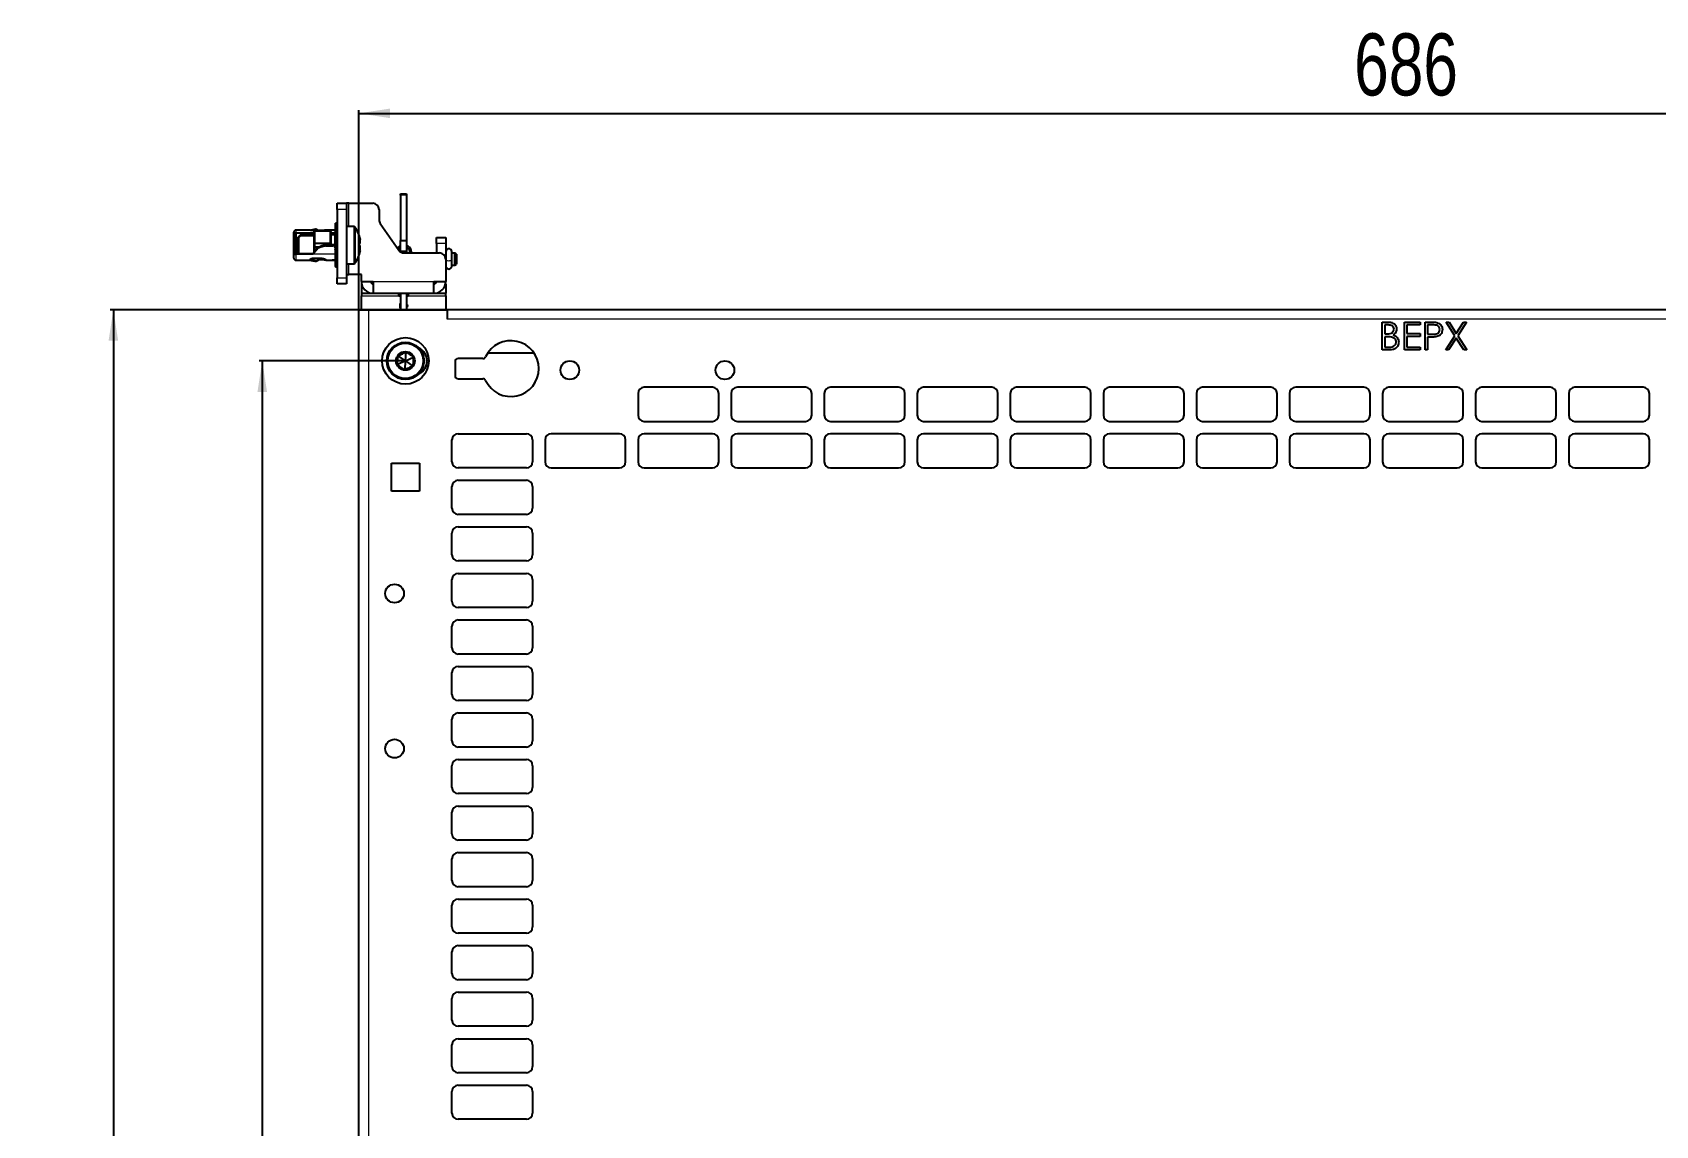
# Model space of a CAD drawing. Header units: millimetres. Extents: x -824 to 1032, y 378 to 1984.
# Drawn here: x -824 to -301, y 1561 to 1913 of the extents above; entities that cross this region are included whole.
import ezdxf

# ---------------------------------------------------------------- set-up
doc = ezdxf.new("R2010")
doc.units = ezdxf.units.MM
doc.layers.add('FORMAT', color=7, linetype='Continuous')
doc.styles.add('SLDTEXTSTYLE0', font='TXT', dxfattribs={"width": 0.75})
doc.dimstyles.new('SLDDIMSTYLE0', dxfattribs={"dimtxt": 20, "dimasz": 10, "dimexe": 0, "dimexo": 0.0625, "dimgap": 5, "dimtad": 2, "dimdec": 1, "dimrnd": 1e-09, "dimzin": 12, "dimdsep": 46, "dimtxsty": 'SLDTEXTSTYLE0', "dimsah": 1, "dimcen": 0.09, "dimadec": 0, "dimazin": 3, "dimtfac": 1, "dimtofl": 0, "dimtmove": 0, "dimatfit": 3, "dimfxl": 0, "dimfrac": 2, "dimtolj": 1, "dimtzin": 12, "dimarcsym": 0})

# ---------------------------------------------------------------- blocks, each defined once
blk = doc.blocks.new('_D')
at = {"layer": 'FORMAT'}
for p, q in [((-690.54, 1824.1), (-799.18, 1824.1)), ((-798.18, 1824.1), (-798.18, 541.08)), ((-690.54, 541.08), (-799.18, 541.08))]:
    blk.add_line(p, q, dxfattribs=at)
for points in [[(-798.18, 1824.1), (-799.72, 1814.1), (-796.64, 1814.1)], [(-798.18, 541.08), (-796.64, 551.08), (-799.72, 551.08)]]:
    blk.add_solid(points, dxfattribs=at)
at = {"layer": 'FORMAT', "insert": (-823.96, 1153.03), "char_height": 20, "attachment_point": 1, "rotation": 90, "style": 'SLDTEXTSTYLE0'}
blk.add_mtext('1283', dxfattribs=at)
blk = doc.blocks.new('_D_1')
at = {"layer": 'FORMAT'}
for p, q in [((-719.03, 1824.1), (-719.03, 1888.39)), ((-719.03, 1887.39), (-33.03, 1887.39)), ((-33.03, 1824.1), (-33.03, 1888.39))]:
    blk.add_line(p, q, dxfattribs=at)
for points in [[(-719.03, 1887.39), (-709.03, 1885.85), (-709.03, 1888.92)], [(-33.03, 1887.39), (-43.03, 1888.92), (-43.03, 1885.85)]]:
    blk.add_solid(points, dxfattribs=at)
at = {"layer": 'FORMAT', "insert": (-398.2, 1913.17), "char_height": 20, "attachment_point": 1, "style": 'SLDTEXTSTYLE0'}
blk.add_mtext('686', dxfattribs=at)
blk = doc.blocks.new('_D_5')
at = {"layer": 'FORMAT'}
for p, q in [((-704.04, 1807.59), (-751.18, 1807.59)), ((-750.18, 1807.59), (-750.18, 557.59)), ((-704.04, 557.59), (-751.18, 557.59))]:
    blk.add_line(p, q, dxfattribs=at)
for points in [[(-750.18, 1807.59), (-751.72, 1797.59), (-748.64, 1797.59)], [(-750.18, 557.59), (-748.64, 567.59), (-751.72, 567.59)]]:
    blk.add_solid(points, dxfattribs=at)
at = {"layer": 'FORMAT', "insert": (-775.96, 1153.03), "char_height": 20, "attachment_point": 1, "rotation": 90, "style": 'SLDTEXTSTYLE0'}
blk.add_mtext('1250', dxfattribs=at)

msp = doc.modelspace()

# ---------------------------------------------------------------- linework, layer by layer
at = {"color": 7, "linetype": 'Continuous', "lineweight": 25}
for p, q in [((-726.03, 1858.39), (-723.03, 1858.39)), ((-726.03, 1856.39), (-726.03, 1858.39)), ((-723.03, 1858.39), (-723.03, 1856.39)), ((-722.23, 1858.39), (-723.03, 1858.39)), ((-722.23, 1858.39), (-714.53, 1858.39)), ((-705.63, 1861.39), (-703.63, 1861.39)), ((-705.63, 1861.02), (-705.63, 1861.39)), ((-705.63, 1861.02), (-705.63, 1846.39)), ((-703.63, 1861.39), (-703.63, 1861.02)), ((-703.63, 1861.02), (-703.63, 1846.39)), ((-726.03, 1856.39), (-726.03, 1834.39)), ((-723.03, 1856.39), (-723.03, 1834.39)), ((-712.53, 1856.39), (-712.53, 1853.02)), ((-740.03, 1848.19), (-740.03, 1849.04)), ((-740.03, 1848.19), (-739.53, 1848.19)), ((-740.03, 1846.76), (-740.03, 1848.19)), ((-739.53, 1848.19), (-739.53, 1846.76)), ((-734.63, 1849.74), (-739.33, 1849.74)), ((-737.33, 1848.74), (-739.33, 1848.74)), ((-739.33, 1847.52), (-739.33, 1847.32)), ((-738.83, 1847.14), (-739.33, 1847.14)), ((-739.33, 1847.14), (-739.33, 1846.91)), ((-738.83, 1846.91), (-738.83, 1847.14)), ((-738.53, 1847.27), (-738.53, 1842.25)), ((-733.43, 1847.89), (-737.85, 1847.89)), ((-737.33, 1848.35), (-737.33, 1848.74)), ((-733.43, 1848.74), (-737.33, 1848.74)), ((-737.33, 1848.35), (-733.43, 1848.35)), ((-734.63, 1849.74), (-734.63, 1849.73)), ((-734.63, 1849.71), (-734.63, 1849.73)), ((-730.83, 1849.62), (-734.13, 1849.62)), ((-733.43, 1849.2), (-733.31, 1849.44)), ((-733.43, 1845.6), (-733.43, 1849.2)), ((-733.31, 1849.44), (-733.31, 1845.47)), ((-728.23, 1849.44), (-733.31, 1849.44)), ((-732.11, 1849.67), (-732.03, 1849.62)), ((-727.01, 1849.74), (-729.66, 1849.74)), ((-728.23, 1845.47), (-728.23, 1849.44)), ((-728.23, 1849.44), (-728.03, 1849.3)), ((-728.03, 1849.3), (-728.03, 1845.55)), ((-726.73, 1848.74), (-728.03, 1848.74)), ((-728.03, 1848.35), (-726.73, 1848.35)), ((-726.98, 1849.74), (-726.73, 1849.74)), ((-726.83, 1848.35), (-726.83, 1844.68)), ((-726.53, 1847.89), (-726.83, 1847.89)), ((-726.53, 1842.19), (-726.53, 1851.99)), ((-726.03, 1851.99), (-726.53, 1851.99)), ((-720.7, 1850.89), (-723.03, 1850.89)), ((-712.17, 1851.87), (-706.13, 1843.24)), ((-694.03, 1847.39), (-691.03, 1847.39)), ((-694.03, 1845.39), (-694.03, 1847.39)), ((-691.03, 1847.39), (-691.03, 1845.39)), ((-739.53, 1846.76), (-740.03, 1846.76)), ((-740.03, 1846.53), (-740.03, 1846.76)), ((-739.53, 1846.53), (-740.03, 1846.53)), ((-740.03, 1842.24), (-740.03, 1846.53)), ((-739.53, 1842.24), (-740.03, 1842.24)), ((-740.03, 1840.74), (-740.03, 1842.24)), ((-739.53, 1846.76), (-739.53, 1846.53)), ((-739.53, 1846.53), (-739.53, 1842.24)), ((-739.33, 1846.91), (-738.83, 1846.91)), ((-739.33, 1846.73), (-739.33, 1846.31)), ((-739.03, 1846.31), (-739.33, 1846.31)), ((-739.33, 1846.31), (-739.33, 1846.16)), ((-739.33, 1846.16), (-739.03, 1846.16)), ((-739.33, 1843.61), (-739.03, 1843.61)), ((-739.33, 1842.86), (-739.03, 1842.86)), ((-739.33, 1842.25), (-739.33, 1842.86)), ((-739.33, 1842.25), (-733.73, 1842.25)), ((-733.73, 1841.95), (-739.33, 1841.95)), ((-739.03, 1842.39), (-739.03, 1846.91)), ((-739.03, 1842.39), (-738.89, 1842.25)), ((-733.73, 1842.25), (-732.58, 1843.84)), ((-732.58, 1843.54), (-733.73, 1841.95)), ((-733.73, 1842.25), (-733.73, 1841.95)), ((-733.43, 1845.6), (-733.31, 1845.47)), ((-733.43, 1844.41), (-733.43, 1845.6)), ((-733.43, 1844.41), (-733.31, 1844.27)), ((-733.43, 1842.66), (-733.43, 1844.41)), ((-728.23, 1845.47), (-733.31, 1845.47)), ((-733.31, 1845.47), (-733.31, 1844.27)), ((-732.08, 1844.27), (-733.31, 1844.27)), ((-733.31, 1844.27), (-733.31, 1842.82)), ((-729.83, 1844.93), (-730.67, 1844.82)), ((-728.23, 1844.94), (-729.63, 1844.94)), ((-729.63, 1844.73), (-727.48, 1844.73)), ((-728.23, 1845.47), (-728.03, 1845.55)), ((-728.23, 1844.94), (-728.23, 1845.47)), ((-728.03, 1845.02), (-728.23, 1844.94)), ((-728.03, 1845.55), (-728.03, 1845.02)), ((-727.48, 1845.04), (-728.03, 1845.04)), ((-726.53, 1844.73), (-726.83, 1844.69)), ((-726.73, 1844.44), (-726.73, 1844.14)), ((-726.73, 1844.14), (-726.73, 1841.95)), ((-726.53, 1842.19), (-726.03, 1842.19)), ((-726.53, 1841.83), (-726.53, 1840.58)), ((-726.04, 1841.89), (-726.03, 1841.89)), ((-705.63, 1846.39), (-703.63, 1846.39)), ((-705.63, 1842.89), (-705.63, 1846.39)), ((-703.63, 1842.89), (-705.63, 1842.89)), ((-705.63, 1842.89), (-705.63, 1842.74)), ((-704.49, 1842.39), (-693.03, 1842.39)), ((-703.63, 1846.39), (-703.63, 1842.89)), ((-703.63, 1842.89), (-703.63, 1842.39)), ((-702.71, 1842.86), (-702.7, 1842.39)), ((-702.71, 1842.86), (-702.7, 1842.86)), ((-702.1, 1842.39), (-702.11, 1842.87)), ((-694.03, 1845.39), (-694.03, 1842.39)), ((-691.03, 1845.39), (-691.03, 1840.39)), ((-690.99, 1842.29), (-691.03, 1842.29)), ((-690.99, 1842.8), (-690.99, 1840.06)), ((-689.09, 1840.06), (-689.09, 1842.8)), ((-688.08, 1842.29), (-689.09, 1842.29)), ((-687.58, 1842), (-688.08, 1842.29)), ((-688.08, 1838.49), (-688.08, 1842.29)), ((-687.58, 1842), (-687.58, 1838.77)), ((-739.33, 1840.04), (-734.63, 1840.04)), ((-734.63, 1840.25), (-734.63, 1840.38)), ((-734.63, 1840.25), (-734.63, 1840.04)), ((-734.63, 1840.05), (-733.54, 1839.86)), ((-730.83, 1840.59), (-734.13, 1840.59)), ((-730.83, 1840.15), (-732.03, 1840.15)), ((-731.7, 1840.4), (-731.81, 1840.59)), ((-731.7, 1840.39), (-731.7, 1840.39)), ((-729.66, 1840.04), (-727.01, 1840.04)), ((-729.63, 1840.04), (-729.66, 1840.04)), ((-729.63, 1840.04), (-729.63, 1840.17)), ((-727.53, 1840.07), (-727.53, 1840.09)), ((-726.98, 1840.21), (-726.73, 1840.21)), ((-726.98, 1840.04), (-726.73, 1840.04)), ((-726.53, 1840.58), (-726.03, 1840.58)), ((-726.53, 1838.03), (-726.53, 1840.58)), ((-726.03, 1838.03), (-726.53, 1838.03)), ((-726.53, 1838.03), (-726.53, 1837.79)), ((-726.03, 1837.79), (-726.53, 1837.79)), ((-723.03, 1838.89), (-720.7, 1838.89)), ((-691.03, 1840.39), (-691.03, 1833.19)), ((-691.03, 1838.49), (-690.99, 1838.49)), ((-690.99, 1840.06), (-690.99, 1838.1)), ((-689.09, 1838.1), (-689.09, 1840.06)), ((-689.09, 1838.49), (-688.08, 1838.49)), ((-688.08, 1838.49), (-687.58, 1838.77)), ((-726.03, 1832.39), (-726.03, 1834.39)), ((-723.03, 1832.39), (-726.03, 1832.39)), ((-723.03, 1835.39), (-722.23, 1835.39)), ((-723.03, 1834.39), (-723.03, 1832.39)), ((-718.23, 1835.39), (-722.23, 1835.39)), ((-718.23, 1833.19), (-718.23, 1835.39)), ((-718.23, 1833.19), (-714.43, 1833.19)), ((-718.23, 1832.39), (-718.23, 1829.39)), ((-718.14, 1832.39), (-718.23, 1832.39)), ((-714.43, 1833.19), (-714.43, 1829.39)), ((-694.83, 1833.19), (-691.03, 1833.19)), ((-694.83, 1829.39), (-694.83, 1833.19)), ((-691.03, 1832.39), (-691.12, 1832.39)), ((-691.03, 1832.39), (-691.03, 1829.39)), ((-718.23, 1829.39), (-714.43, 1829.39)), ((-718.23, 1829.39), (-718.23, 1828.59)), ((-718.23, 1824.09), (-718.23, 1828.59)), ((-714.43, 1829.39), (-706.13, 1829.39)), ((-706.13, 1829.39), (-703.13, 1829.39)), ((-706.13, 1828.59), (-706.13, 1829.39)), ((-706.13, 1828.59), (-705.63, 1828.59)), ((-705.63, 1829.39), (-705.63, 1824.09)), ((-703.63, 1829.39), (-703.63, 1824.09)), ((-703.63, 1828.59), (-703.13, 1828.59)), ((-703.13, 1829.39), (-694.83, 1829.39)), ((-703.13, 1829.39), (-703.13, 1828.59)), ((-694.83, 1829.39), (-691.03, 1829.39)), ((-691.03, 1828.59), (-691.03, 1829.39)), ((-691.03, 1828.59), (-691.03, 1824.09)), ((-719.03, 541.09), (-719.03, 1824.09)), ((-719.03, 1824.09), (-715.93, 1824.09)), ((-715.93, 1824.09), (-690.53, 1824.09)), ((-690.53, 1824.09), (-690.53, 1824.1)), ((-61.53, 1824.1), (-690.53, 1824.1)), ((-690.53, 1824.09), (-690.53, 1821)), ((-389.14, 1820.1), (-387.39, 1820.1)), ((-389.14, 1811.1), (-389.14, 1820.1)), ((-388.33, 1819.17), (-388.33, 1816.29)), ((-387.24, 1819.17), (-388.33, 1819.17)), ((-388.33, 1816.29), (-387.79, 1816.29)), ((-381.99, 1820.1), (-376.91, 1820.1)), ((-381.99, 1811.1), (-381.99, 1820.1)), ((-381.18, 1819.17), (-381.18, 1816.4)), ((-376.91, 1819.17), (-381.18, 1819.17)), ((-381.18, 1816.4), (-376.91, 1816.4)), ((-376.91, 1820.1), (-376.91, 1819.17)), ((-376.91, 1816.4), (-376.91, 1815.48)), ((-375.3, 1820.1), (-373.53, 1820.1)), ((-375.3, 1811.1), (-375.3, 1820.1)), ((-374.49, 1819.17), (-374.49, 1816.17)), ((-372.84, 1819.17), (-374.49, 1819.17)), ((-374.49, 1816.17), (-372.91, 1816.15)), ((-368.66, 1811.1), (-365.72, 1815.69)), ((-368.55, 1820.1), (-367.61, 1820.1)), ((-365.72, 1815.69), (-368.55, 1820.1)), ((-367.61, 1820.1), (-365.26, 1816.41)), ((-365.26, 1816.41), (-362.9, 1820.1)), ((-361.97, 1820.1), (-364.79, 1815.69)), ((-364.79, 1815.69), (-361.85, 1811.1)), ((-362.9, 1820.1), (-361.97, 1820.1)), ((-704.03, 1807.59), (-703.78, 1810.46)), ((-386.71, 1811.1), (-389.14, 1811.1)), ((-388.33, 1815.37), (-388.33, 1812.02)), ((-387.8, 1815.37), (-388.33, 1815.37)), ((-388.33, 1812.02), (-387.18, 1812.02)), ((-376.91, 1811.1), (-381.99, 1811.1)), ((-381.18, 1815.48), (-381.18, 1812.02)), ((-376.91, 1815.48), (-381.18, 1815.48)), ((-381.18, 1812.02), (-376.91, 1812.02)), ((-376.91, 1812.02), (-376.91, 1811.1)), ((-374.49, 1811.1), (-375.3, 1811.1)), ((-374.49, 1815.25), (-374.49, 1811.1)), ((-373.84, 1815.25), (-374.49, 1815.25)), ((-367.73, 1811.1), (-368.66, 1811.1)), ((-365.26, 1814.96), (-367.73, 1811.1)), ((-362.79, 1811.1), (-365.26, 1814.96)), ((-361.85, 1811.1), (-362.79, 1811.1)), ((-704.03, 1807.59), (-706.65, 1806.37)), ((-704.03, 1807.59), (-706.39, 1809.24)), ((-704.03, 1807.59), (-704.28, 1804.71)), ((-704.03, 1807.59), (-701.41, 1808.81)), ((-704.03, 1807.59), (-701.66, 1805.93)), ((-688.03, 1807.35), (-688.03, 1802.85)), ((-679.08, 1808.35), (-687.03, 1808.35)), ((-662.55, 1810.1), (-677.51, 1810.1)), ((-687.03, 1801.85), (-679.08, 1801.85)), ((-629.03, 1797.09), (-629.03, 1790.09)), ((-605.03, 1799.09), (-627.03, 1799.09)), ((-603.03, 1790.09), (-603.03, 1797.09)), ((-599.03, 1797.09), (-599.03, 1790.09)), ((-575.03, 1799.09), (-597.03, 1799.09)), ((-573.03, 1790.09), (-573.03, 1797.09)), ((-569.03, 1797.09), (-569.03, 1790.09)), ((-545.03, 1799.09), (-567.03, 1799.09)), ((-543.03, 1790.09), (-543.03, 1797.09)), ((-539.03, 1797.09), (-539.03, 1790.09)), ((-515.03, 1799.09), (-537.03, 1799.09)), ((-513.03, 1790.09), (-513.03, 1797.09)), ((-509.03, 1797.09), (-509.03, 1790.09)), ((-485.03, 1799.09), (-507.03, 1799.09)), ((-483.03, 1790.09), (-483.03, 1797.09)), ((-479.03, 1797.09), (-479.03, 1790.09)), ((-455.03, 1799.09), (-477.03, 1799.09)), ((-453.03, 1790.09), (-453.03, 1797.09)), ((-449.03, 1797.09), (-449.03, 1790.09)), ((-425.03, 1799.09), (-447.03, 1799.09)), ((-423.03, 1790.09), (-423.03, 1797.09)), ((-419.03, 1797.09), (-419.03, 1790.09)), ((-395.03, 1799.09), (-417.03, 1799.09)), ((-393.03, 1790.09), (-393.03, 1797.09)), ((-389.03, 1797.09), (-389.03, 1790.09)), ((-365.03, 1799.09), (-387.03, 1799.09)), ((-363.03, 1790.09), (-363.03, 1797.09)), ((-359.03, 1797.09), (-359.03, 1790.09)), ((-335.03, 1799.09), (-357.03, 1799.09)), ((-333.03, 1790.09), (-333.03, 1797.09)), ((-329.03, 1797.09), (-329.03, 1790.09)), ((-305.03, 1799.09), (-327.03, 1799.09)), ((-303.03, 1790.09), (-303.03, 1797.09)), ((-627.03, 1788.09), (-605.03, 1788.09)), ((-597.03, 1788.09), (-575.03, 1788.09)), ((-567.03, 1788.09), (-545.03, 1788.09)), ((-537.03, 1788.09), (-515.03, 1788.09)), ((-507.03, 1788.09), (-485.03, 1788.09)), ((-477.03, 1788.09), (-455.03, 1788.09)), ((-447.03, 1788.09), (-425.03, 1788.09)), ((-417.03, 1788.09), (-395.03, 1788.09)), ((-387.03, 1788.09), (-365.03, 1788.09)), ((-357.03, 1788.09), (-335.03, 1788.09)), ((-327.03, 1788.09), (-305.03, 1788.09)), ((-689.03, 1775.09), (-689.03, 1782.09)), ((-687.03, 1784.09), (-665.03, 1784.09)), ((-663.03, 1782.09), (-663.03, 1775.09)), ((-659.03, 1782.09), (-659.03, 1775.09)), ((-635.03, 1784.09), (-657.03, 1784.09)), ((-633.03, 1775.09), (-633.03, 1782.09)), ((-629.03, 1782.09), (-629.03, 1775.09)), ((-605.03, 1784.09), (-627.03, 1784.09)), ((-603.03, 1775.09), (-603.03, 1782.09)), ((-599.03, 1782.09), (-599.03, 1775.09)), ((-575.03, 1784.09), (-597.03, 1784.09)), ((-573.03, 1775.09), (-573.03, 1782.09)), ((-569.03, 1782.09), (-569.03, 1775.09)), ((-545.03, 1784.09), (-567.03, 1784.09)), ((-543.03, 1775.09), (-543.03, 1782.09)), ((-539.03, 1782.09), (-539.03, 1775.09)), ((-515.03, 1784.09), (-537.03, 1784.09)), ((-513.03, 1775.09), (-513.03, 1782.09)), ((-509.03, 1782.09), (-509.03, 1775.09)), ((-485.03, 1784.09), (-507.03, 1784.09)), ((-483.03, 1775.09), (-483.03, 1782.09)), ((-479.03, 1782.09), (-479.03, 1775.09)), ((-455.03, 1784.09), (-477.03, 1784.09)), ((-453.03, 1775.09), (-453.03, 1782.09)), ((-449.03, 1782.09), (-449.03, 1775.09)), ((-425.03, 1784.09), (-447.03, 1784.09)), ((-423.03, 1775.09), (-423.03, 1782.09)), ((-419.03, 1782.09), (-419.03, 1775.09)), ((-395.03, 1784.09), (-417.03, 1784.09)), ((-393.03, 1775.09), (-393.03, 1782.09)), ((-389.03, 1782.09), (-389.03, 1775.09)), ((-365.03, 1784.09), (-387.03, 1784.09)), ((-363.03, 1775.09), (-363.03, 1782.09)), ((-359.03, 1782.09), (-359.03, 1775.09)), ((-335.03, 1784.09), (-357.03, 1784.09)), ((-333.03, 1775.09), (-333.03, 1782.09)), ((-329.03, 1782.09), (-329.03, 1775.09)), ((-305.03, 1784.09), (-327.03, 1784.09)), ((-303.03, 1775.09), (-303.03, 1782.09)), ((-708.53, 1774.59), (-699.53, 1774.59)), ((-708.53, 1765.59), (-708.53, 1774.59)), ((-699.53, 1774.59), (-699.53, 1765.59)), ((-665.03, 1773.09), (-687.03, 1773.09)), ((-687.03, 1769.09), (-665.03, 1769.09)), ((-657.03, 1773.09), (-635.03, 1773.09)), ((-627.03, 1773.09), (-605.03, 1773.09)), ((-597.03, 1773.09), (-575.03, 1773.09)), ((-567.03, 1773.09), (-545.03, 1773.09)), ((-537.03, 1773.09), (-515.03, 1773.09)), ((-507.03, 1773.09), (-485.03, 1773.09)), ((-477.03, 1773.09), (-455.03, 1773.09)), ((-447.03, 1773.09), (-425.03, 1773.09)), ((-417.03, 1773.09), (-395.03, 1773.09)), ((-387.03, 1773.09), (-365.03, 1773.09)), ((-357.03, 1773.09), (-335.03, 1773.09)), ((-327.03, 1773.09), (-305.03, 1773.09)), ((-699.53, 1765.59), (-708.53, 1765.59)), ((-689.03, 1760.09), (-689.03, 1767.09)), ((-663.03, 1767.09), (-663.03, 1760.09)), ((-665.03, 1758.09), (-687.03, 1758.09)), ((-687.03, 1754.09), (-665.03, 1754.09)), ((-689.03, 1745.09), (-689.03, 1752.09)), ((-663.03, 1752.09), (-663.03, 1745.09)), ((-665.03, 1743.09), (-687.03, 1743.09)), ((-687.03, 1739.09), (-665.03, 1739.09)), ((-689.03, 1730.09), (-689.03, 1737.09)), ((-663.03, 1737.09), (-663.03, 1730.09)), ((-665.03, 1728.09), (-687.03, 1728.09)), ((-689.03, 1715.09), (-689.03, 1722.09)), ((-687.03, 1724.09), (-665.03, 1724.09)), ((-663.03, 1722.09), (-663.03, 1715.09)), ((-665.03, 1713.09), (-687.03, 1713.09)), ((-689.03, 1700.09), (-689.03, 1707.09)), ((-687.03, 1709.09), (-665.03, 1709.09)), ((-663.03, 1707.09), (-663.03, 1700.09)), ((-665.03, 1698.09), (-687.03, 1698.09)), ((-689.03, 1685.09), (-689.03, 1692.09)), ((-687.03, 1694.09), (-665.03, 1694.09)), ((-663.03, 1692.09), (-663.03, 1685.09)), ((-665.03, 1683.09), (-687.03, 1683.09)), ((-689.03, 1670.09), (-689.03, 1677.09)), ((-687.03, 1679.09), (-665.03, 1679.09)), ((-663.03, 1677.09), (-663.03, 1670.09)), ((-665.03, 1668.09), (-687.03, 1668.09)), ((-687.03, 1664.09), (-665.03, 1664.09)), ((-689.03, 1655.09), (-689.03, 1662.09)), ((-663.03, 1662.09), (-663.03, 1655.09)), ((-665.03, 1653.09), (-687.03, 1653.09)), ((-687.03, 1649.09), (-665.03, 1649.09)), ((-689.03, 1640.09), (-689.03, 1647.09)), ((-663.03, 1647.09), (-663.03, 1640.09)), ((-665.03, 1638.09), (-687.03, 1638.09)), ((-687.03, 1634.09), (-665.03, 1634.09)), ((-689.03, 1625.09), (-689.03, 1632.09)), ((-663.03, 1632.09), (-663.03, 1625.09)), ((-665.03, 1623.09), (-687.03, 1623.09)), ((-689.03, 1610.09), (-689.03, 1617.09)), ((-687.03, 1619.09), (-665.03, 1619.09)), ((-663.03, 1617.09), (-663.03, 1610.09)), ((-665.03, 1608.09), (-687.03, 1608.09)), ((-689.03, 1595.09), (-689.03, 1602.09)), ((-687.03, 1604.09), (-665.03, 1604.09)), ((-663.03, 1602.09), (-663.03, 1595.09)), ((-665.03, 1593.09), (-687.03, 1593.09)), ((-689.03, 1580.09), (-689.03, 1587.09)), ((-687.03, 1589.09), (-665.03, 1589.09)), ((-663.03, 1587.09), (-663.03, 1580.09)), ((-665.03, 1578.09), (-687.03, 1578.09)), ((-689.03, 1565.09), (-689.03, 1572.09)), ((-687.03, 1574.09), (-665.03, 1574.09)), ((-663.03, 1572.09), (-663.03, 1565.09)), ((-665.03, 1563.09), (-687.03, 1563.09))]:
    msp.add_line(p, q, dxfattribs=at)
at = {"color": 8, "linetype": 'Continuous', "lineweight": 18}
for p, q in [((-722.23, 1850.89), (-722.23, 1858.39)), ((-703.63, 1861.02), (-705.63, 1861.02)), ((-723.03, 1856.39), (-726.03, 1856.39)), ((-739.33, 1849.74), (-739.33, 1848.74)), ((-732.13, 1849.62), (-732.11, 1849.67)), ((-726.73, 1848.74), (-726.73, 1849.74)), ((-726.73, 1847.89), (-726.73, 1848.35)), ((-720.7, 1850.89), (-720.7, 1838.89)), ((-720.26, 1850.66), (-720.26, 1839.11)), ((-739.33, 1841.95), (-739.33, 1840.04)), ((-726.73, 1841.95), (-733.73, 1841.95)), ((-732.58, 1843.84), (-732.58, 1843.54)), ((-729.83, 1844.71), (-729.83, 1844.93)), ((-729.63, 1844.94), (-729.63, 1844.73)), ((-727.48, 1844.73), (-727.48, 1845.04)), ((-726.73, 1840.21), (-726.73, 1841.95)), ((-691.03, 1845.39), (-694.03, 1845.39)), ((-730.83, 1840.15), (-730.83, 1840.59)), ((-726.98, 1840.21), (-726.98, 1840.04)), ((-722.23, 1835.39), (-722.23, 1838.89)), ((-726.03, 1834.39), (-723.03, 1834.39)), ((-714.43, 1833.19), (-694.83, 1833.19)), ((-718.23, 1828.59), (-706.13, 1828.59)), ((-703.13, 1828.59), (-691.03, 1828.59)), ((-715.93, 1824.09), (-715.93, 541.09)), ((-61.53, 1821), (-690.53, 1821))]:
    msp.add_line(p, q, dxfattribs=at)
at = {"color": 7, "linetype": 'Continuous', "lineweight": 25, "flags": 128}
for points in [[(-739.53, 1847.4), (-739.53, 1847.42), (-739.51, 1847.45), (-739.5, 1847.47), (-739.47, 1847.49), (-739.44, 1847.5), (-739.41, 1847.51), (-739.37, 1847.52), (-739.33, 1847.52)], [(-726.53, 1848.37), (-726.59, 1848.36), (-726.73, 1848.35)], [(-739.53, 1842.37), (-739.53, 1842.35), (-739.51, 1842.33), (-739.5, 1842.3), (-739.47, 1842.29), (-739.44, 1842.27), (-739.41, 1842.26), (-739.37, 1842.25), (-739.33, 1842.25)], [(-726.53, 1842.23), (-726.59, 1842.24), (-726.73, 1842.25)], [(-726.53, 1841.83), (-726.53, 1841.85), (-726.55, 1841.87), (-726.56, 1841.89), (-726.59, 1841.91), (-726.62, 1841.93), (-726.65, 1841.94), (-726.69, 1841.95), (-726.73, 1841.95)], [(-703.63, 1826.09), (-703.48, 1825.81), (-703.38, 1825.34)], [(-703.38, 1825.34), (-703.48, 1824.86), (-703.63, 1824.59)]]:
    msp.add_lwpolyline(points, dxfattribs=at)
at = {"color": 8, "linetype": 'Continuous', "lineweight": 18, "flags": 128}
msp.add_lwpolyline([(-702.7, 1842.86), (-702.7, 1842.86), (-702.68, 1842.79), (-702.61, 1842.73), (-702.51, 1842.69), (-702.39, 1842.68), (-702.28, 1842.7), (-702.18, 1842.74), (-702.12, 1842.8), (-702.11, 1842.87)], dxfattribs=at)
at = {"color": 7, "linetype": 'Continuous', "lineweight": 25}
for centre, radius in [((-704.03, 1807.59), 7.5), ((-704.03, 1807.59), 6), ((-704.03, 1807.59), 5.7), ((-704.03, 1807.59), 3), ((-651.03, 1804.6), 3), ((-601.03, 1804.6), 3), ((-707.53, 1732.59), 3), ((-707.53, 1682.59), 3)]:
    msp.add_circle(centre, radius, dxfattribs=at)
for centre, radius, start, end in [((-714.53, 1856.39), 2, 0, 90), ((-710.53, 1853.02), 2, 180, 214.992), ((-739.33, 1849.04), 0.7, 90, 180), ((-739.39, 1848.11), 0.641, 84.2482, 172.7634), ((-739.35, 1848.16), 0.183, 84.2482, 172.7634), ((-726.73, 1849.94), 0.2, 269.9998, 359.9998), ((-726.71, 1848.93), 0.183, 264.2482, 352.7634), ((-720.7, 1850.35), 0.54, 35.2515, 90), ((-728.43, 1844.89), 10, 10.8849, 35.2515), ((-739.42, 1842.65), 0.71, 215.1313, 277.0089), ((-729.63, 1843.8), 0.932, 89.97, 102.0278), ((-727.41, 1844.35), 0.687, 7.2366, 95.7518), ((-727.41, 1844.05), 0.687, 7.2366, 95.7518), ((-726.48, 1841.75), 0.46, 10.179, 76.8719), ((-728.43, 1844.89), 10, 324.7485, 349.0216), ((-704.49, 1844.39), 2, 214.992, 270), ((-693.03, 1840.39), 2, 0, 90), ((-690.04, 1842.8), 0.95, 0, 180), ((-739.33, 1840.74), 0.7, 180, 270), ((-726.73, 1840.01), 0.197, 1.0398, 91.0034), ((-726.73, 1839.84), 0.2, 0.0002, 90.0002), ((-720.7, 1839.43), 0.54, 270, 324.7485), ((-690.04, 1838.1), 0.95, 180, 0), ((-714.43, 1833.19), 3.8, 180, 270), ((-714.43, 1833.19), 0.8, 180, 270), ((-694.83, 1833.19), 3.8, 270, 0), ((-694.83, 1833.19), 0.8, 270, 0), ((-704.63, 1825.34), 1.25, 143.1301, 216.8699), ((-701.53, 1807.59), 4.5, 294.975, 65.025), ((-670.03, 1805.1), 9, 205.1507, 154.8493), ((-687.03, 1807.35), 1, 90, 180), ((-679.08, 1809.35), 1, 270, 334.8493), ((-687.03, 1802.85), 1, 180, 270), ((-679.08, 1800.85), 1, 25.1507, 90), ((-627.03, 1797.09), 2, 90, 180), ((-605.03, 1797.09), 2, 0, 90), ((-597.03, 1797.09), 2, 90, 180), ((-575.03, 1797.09), 2, 0, 90), ((-567.03, 1797.09), 2, 90, 180), ((-545.03, 1797.09), 2, 0, 90), ((-537.03, 1797.09), 2, 90, 180), ((-515.03, 1797.09), 2, 0, 90), ((-507.03, 1797.09), 2, 90, 180), ((-485.03, 1797.09), 2, 0, 90), ((-477.03, 1797.09), 2, 90, 180), ((-455.03, 1797.09), 2, 0, 90), ((-447.03, 1797.09), 2, 90, 180), ((-425.03, 1797.09), 2, 0, 90), ((-417.03, 1797.09), 2, 90, 180), ((-395.03, 1797.09), 2, 0, 90), ((-387.03, 1797.09), 2, 90, 180), ((-365.03, 1797.09), 2, 0, 90), ((-357.03, 1797.09), 2, 90, 180), ((-335.03, 1797.09), 2, 0, 90), ((-327.03, 1797.09), 2, 90, 180), ((-305.03, 1797.09), 2, 0, 90), ((-627.03, 1790.09), 2, 180, 270), ((-605.03, 1790.09), 2, 270, 0), ((-597.03, 1790.09), 2, 180, 270), ((-575.03, 1790.09), 2, 270, 0), ((-567.03, 1790.09), 2, 180, 270), ((-545.03, 1790.09), 2, 270, 0), ((-537.03, 1790.09), 2, 180, 270), ((-515.03, 1790.09), 2, 270, 0), ((-507.03, 1790.09), 2, 180, 270), ((-485.03, 1790.09), 2, 270, 0), ((-477.03, 1790.09), 2, 180, 270), ((-455.03, 1790.09), 2, 270, 0), ((-447.03, 1790.09), 2, 180, 270), ((-425.03, 1790.09), 2, 270, 0), ((-417.03, 1790.09), 2, 180, 270), ((-395.03, 1790.09), 2, 270, 0), ((-387.03, 1790.09), 2, 180, 270), ((-365.03, 1790.09), 2, 270, 0), ((-357.03, 1790.09), 2, 180, 270), ((-335.03, 1790.09), 2, 270, 0), ((-327.03, 1790.09), 2, 180, 270), ((-305.03, 1790.09), 2, 270, 0), ((-687.03, 1782.09), 2, 90, 180), ((-665.03, 1782.09), 2, 0, 90), ((-657.03, 1782.09), 2, 90, 180), ((-635.03, 1782.09), 2, 0, 90), ((-627.03, 1782.09), 2, 90, 180), ((-605.03, 1782.09), 2, 0, 90), ((-597.03, 1782.09), 2, 90, 180), ((-575.03, 1782.09), 2, 0, 90), ((-567.03, 1782.09), 2, 90, 180), ((-545.03, 1782.09), 2, 0, 90), ((-537.03, 1782.09), 2, 90, 180), ((-515.03, 1782.09), 2, 0, 90), ((-507.03, 1782.09), 2, 90, 180), ((-485.03, 1782.09), 2, 0, 90), ((-477.03, 1782.09), 2, 90, 180), ((-455.03, 1782.09), 2, 0, 90), ((-447.03, 1782.09), 2, 90, 180), ((-425.03, 1782.09), 2, 0, 90), ((-417.03, 1782.09), 2, 90, 180), ((-395.03, 1782.09), 2, 0, 90), ((-387.03, 1782.09), 2, 90, 180), ((-365.03, 1782.09), 2, 0, 90), ((-357.03, 1782.09), 2, 90, 180), ((-335.03, 1782.09), 2, 0, 90), ((-327.03, 1782.09), 2, 90, 180), ((-305.03, 1782.09), 2, 0, 90), ((-687.03, 1775.09), 2, 180, 270), ((-665.03, 1775.09), 2, 270, 360), ((-657.03, 1775.09), 2, 180, 270), ((-635.03, 1775.09), 2, 270, 0), ((-627.03, 1775.09), 2, 180, 270), ((-605.03, 1775.09), 2, 270, 0), ((-597.03, 1775.09), 2, 180, 270), ((-575.03, 1775.09), 2, 270, 0), ((-567.03, 1775.09), 2, 180, 270), ((-545.03, 1775.09), 2, 270, 0), ((-537.03, 1775.09), 2, 180, 270), ((-515.03, 1775.09), 2, 270, 0), ((-507.03, 1775.09), 2, 180, 270), ((-485.03, 1775.09), 2, 270, 0), ((-477.03, 1775.09), 2, 180, 270), ((-455.03, 1775.09), 2, 270, 0), ((-447.03, 1775.09), 2, 180, 270), ((-425.03, 1775.09), 2, 270, 0), ((-417.03, 1775.09), 2, 180, 270), ((-395.03, 1775.09), 2, 270, 0), ((-387.03, 1775.09), 2, 180, 270), ((-365.03, 1775.09), 2, 270, 0), ((-357.03, 1775.09), 2, 180, 270), ((-335.03, 1775.09), 2, 270, 0), ((-327.03, 1775.09), 2, 180, 270), ((-305.03, 1775.09), 2, 270, 0), ((-687.03, 1767.09), 2, 90, 180), ((-665.03, 1767.09), 2, 0, 90), ((-687.03, 1760.09), 2, 180, 270), ((-665.03, 1760.09), 2, 270, 360), ((-687.03, 1752.09), 2, 90, 180), ((-665.03, 1752.09), 2, 0, 90), ((-687.03, 1745.09), 2, 180, 270), ((-665.03, 1745.09), 2, 270, 0), ((-687.03, 1737.09), 2, 90, 180), ((-665.03, 1737.09), 2, 0, 90), ((-687.03, 1730.09), 2, 180, 270), ((-665.03, 1730.09), 2, 270, 0), ((-687.03, 1722.09), 2, 90, 180), ((-665.03, 1722.09), 2, 0, 90), ((-687.03, 1715.09), 2, 180, 270), ((-665.03, 1715.09), 2, 270, 360), ((-687.03, 1707.09), 2, 90, 180), ((-665.03, 1707.09), 2, 0, 90), ((-687.03, 1700.09), 2, 180, 270), ((-665.03, 1700.09), 2, 270, 360), ((-687.03, 1692.09), 2, 90, 180), ((-665.03, 1692.09), 2, 0, 90), ((-687.03, 1685.09), 2, 180, 270), ((-665.03, 1685.09), 2, 270, 0), ((-687.03, 1677.09), 2, 90, 180), ((-665.03, 1677.09), 2, 0, 90), ((-687.03, 1670.09), 2, 180, 270), ((-665.03, 1670.09), 2, 270, 0), ((-687.03, 1662.09), 2, 90, 180), ((-665.03, 1662.09), 2, 0, 90), ((-687.03, 1655.09), 2, 180, 270), ((-665.03, 1655.09), 2, 270, 0), ((-687.03, 1647.09), 2, 90, 180), ((-665.03, 1647.09), 2, 0, 90), ((-687.03, 1640.09), 2, 180, 270), ((-665.03, 1640.09), 2, 270, 0), ((-687.03, 1632.09), 2, 90, 180), ((-665.03, 1632.09), 2, 0, 90), ((-687.03, 1625.09), 2, 180, 270), ((-665.03, 1625.09), 2, 270, 0), ((-687.03, 1617.09), 2, 90, 180), ((-665.03, 1617.09), 2, 0, 90), ((-687.03, 1610.09), 2, 180, 270), ((-665.03, 1610.09), 2, 270, 0), ((-687.03, 1602.09), 2, 90, 180), ((-665.03, 1602.09), 2, 0, 90), ((-687.03, 1595.09), 2, 180, 270), ((-665.03, 1595.09), 2, 270, 0), ((-687.03, 1587.09), 2, 90, 180), ((-665.03, 1587.09), 2, 0, 90), ((-687.03, 1580.09), 2, 180, 270), ((-665.03, 1580.09), 2, 270, 0), ((-687.03, 1572.09), 2, 90, 180), ((-665.03, 1572.09), 2, 0, 90), ((-687.03, 1565.09), 2, 180, 270), ((-665.03, 1565.09), 2, 270, 0)]:
    msp.add_arc(centre, radius, start, end, dxfattribs=at)
at = {"color": 8, "linetype": 'Continuous', "lineweight": 18}
for centre, start, end in [((-690.27, 1841.48), 243.0891, 278.3694), ((-689.81, 1841.48), 261.6306, 296.9109)]:
    msp.add_arc(centre, 1.59, start, end, dxfattribs=at)
at = {"color": 7, "linetype": 'Continuous', "lineweight": 25}
msp.add_ellipse((-729.63, 1844.61), major_axis=(0.75, 0), ratio=0.445831, start_param=1.570796, end_param=1.83344, dxfattribs=at)
for points, knots in [([(-739.33, 1848.74), (-739.33, 1848.48), (-739.33, 1848), (-739.33, 1847.41), (-739.33, 1847.14)], [0, 0, 0, 0, 0.559866, 1, 1, 1, 1]), ([(-737.33, 1848.74), (-737.61, 1848.48), (-738.11, 1848), (-738.61, 1847.41), (-738.83, 1847.14)], [0, 0, 0, 0, 0.559911, 1, 1, 1, 1]), ([(-737.33, 1848.35), (-737.61, 1848.11), (-738.11, 1847.69), (-738.61, 1847.15), (-738.83, 1846.91)], [0, 0, 0, 0, 0.559868, 1, 1, 1, 1]), ([(-734.63, 1849.73), (-734.13, 1849.85), (-733.46, 1850.01), (-732.57, 1849.99), (-732.26, 1849.78), (-732.11, 1849.67)], [0, 0, 0, 0, 0.587693, 0.790818, 1, 1, 1, 1]), ([(-734.13, 1849.62), (-734.19, 1849.63), (-734.3, 1849.63), (-734.45, 1849.65), (-734.56, 1849.67), (-734.62, 1849.69), (-734.63, 1849.7), (-734.63, 1849.71)], [0, 0, 0, 0, 0.2144453, 0.4288931, 0.6432387, 0.8571881, 1, 1, 1, 1]), ([(-732.53, 1849.9), (-732.59, 1849.93), (-732.68, 1849.99), (-732.82, 1850.02), (-733.06, 1850.01), (-733.35, 1849.94), (-733.61, 1849.9), (-733.7, 1849.88)], [0, 0, 0, 0, 0.19596, 0.292391, 0.38871, 0.788731, 1, 1, 1, 1]), ([(-729.66, 1849.73), (-729.67, 1849.73), (-729.69, 1849.73), (-729.87, 1849.7), (-730.16, 1849.66), (-730.5, 1849.63), (-730.73, 1849.63), (-730.83, 1849.62)], [0, 0, 0, 0, 0.132621, 0.367345, 0.598403, 0.830955, 1, 1, 1, 1]), ([(-718.83, 1845.13), (-718.83, 1845.14), (-718.83, 1845.16), (-718.82, 1845.2), (-718.78, 1845.31), (-718.7, 1845.43), (-718.63, 1845.63), (-718.6, 1845.91), (-718.62, 1846.36), (-718.7, 1846.81), (-718.78, 1847.18), (-718.81, 1847.32), (-718.82, 1847.38), (-718.83, 1847.41), (-718.83, 1847.43), (-718.83, 1847.43), (-718.82, 1847.42), (-718.76, 1847.29), (-718.67, 1847.02), (-718.6, 1846.76), (-718.61, 1846.76), (-718.61, 1846.76)], [0, 0, 0, 0, 0.005558, 0.013374, 0.035034, 0.131849, 0.247035, 0.319984, 0.393529, 0.553866, 0.60656, 0.632964, 0.646239, 0.65197, 0.65776, 0.662732, 0.671493, 0.698625, 0.8253, 0.953094, 1, 1, 1, 1]), ([(-739.33, 1842.25), (-739.33, 1842.44), (-739.33, 1842.86), (-739.33, 1843.35), (-739.33, 1843.61)], [0, 0, 0, 0, 0.464597, 1, 1, 1, 1]), ([(-732.58, 1843.84), (-732.46, 1843.97), (-732.21, 1844.24), (-731.55, 1844.58), (-731.01, 1844.73), (-730.67, 1844.82)], [0, 0, 0, 0, 0.261809, 0.533628, 1, 1, 1, 1]), ([(-732.58, 1843.54), (-732.41, 1843.71), (-732.06, 1844.06), (-731.07, 1844.44), (-730.31, 1844.61), (-729.83, 1844.71)], [0, 0, 0, 0, 0.254027, 0.526591, 1, 1, 1, 1]), ([(-726.53, 1844.68), (-726.53, 1844.69), (-726.53, 1844.69), (-726.55, 1844.7), (-726.59, 1844.7), (-726.66, 1844.7), (-726.73, 1844.69), (-726.78, 1844.68), (-726.79, 1844.67)], [0, 0, 0, 0, 0.161749, 0.312679, 0.446325, 0.64768, 0.862835, 1, 1, 1, 1]), ([(-726.53, 1843.5), (-726.53, 1843.5), (-726.53, 1843.51), (-726.55, 1843.52), (-726.59, 1843.54), (-726.66, 1843.55), (-726.71, 1843.55), (-726.73, 1843.56)], [0, 0, 0, 0, 0.195302, 0.377541, 0.538909, 0.761383, 1, 1, 1, 1]), ([(-718.61, 1842.98), (-718.61, 1843), (-718.6, 1843.05), (-718.63, 1842.99), (-718.7, 1842.79), (-718.79, 1842.62), (-718.82, 1842.58), (-718.83, 1842.57), (-718.83, 1842.58), (-718.83, 1842.6), (-718.83, 1842.63), (-718.81, 1842.72), (-718.73, 1843.07), (-718.64, 1843.51), (-718.6, 1844.03), (-718.62, 1844.46), (-718.69, 1844.7), (-718.76, 1844.89), (-718.79, 1844.96), (-718.81, 1845.01), (-718.82, 1845.06), (-718.83, 1845.1), (-718.83, 1845.12), (-718.83, 1845.13)], [0, 0, 0, 0, 0.0298084, 0.1017221, 0.2656583, 0.3144682, 0.33896, 0.3488318, 0.3542015, 0.3596161, 0.3657288, 0.3766996, 0.4185689, 0.5838817, 0.6619849, 0.7410863, 0.8945985, 0.9324956, 0.9565931, 0.9724533, 0.9884048, 0.9947724, 1, 1, 1, 1]), ([(-705.63, 1844.61), (-705.89, 1844.5), (-706.29, 1844.32), (-706.52, 1844.01), (-706.6, 1843.91)], [0, 0, 0, 0, 0.66775, 1, 1, 1, 1]), ([(-706.25, 1843.41), (-706.23, 1843.45), (-706.14, 1843.64), (-705.9, 1843.84), (-705.66, 1843.93), (-705.63, 1843.94)], [0, 0, 0, 0, 0.17004, 0.879402, 1, 1, 1, 1]), ([(-702.11, 1842.87), (-702.12, 1843.01), (-702.15, 1843.38), (-702.45, 1843.95), (-702.98, 1844.44), (-703.44, 1844.59), (-703.63, 1844.66)], [0, 0, 0, 0, 0.173097, 0.475053, 0.778671, 1, 1, 1, 1]), ([(-703.63, 1844.03), (-703.47, 1843.95), (-703.11, 1843.78), (-702.78, 1843.35), (-702.73, 1843.03), (-702.71, 1842.86)], [0, 0, 0, 0, 0.296716, 0.64973, 1, 1, 1, 1]), ([(-734.63, 1840.38), (-734.62, 1840.4), (-734.61, 1840.45), (-734.53, 1840.51), (-734.4, 1840.56), (-734.26, 1840.59), (-734.17, 1840.59), (-734.13, 1840.59)], [0, 0, 0, 0, 0.214373, 0.428779, 0.642592, 0.856666, 1, 1, 1, 1]), ([(-734.63, 1840.25), (-734.13, 1840.13), (-733.46, 1839.96), (-732.57, 1839.94), (-732.26, 1840.14), (-732.11, 1840.24)], [0, 0, 0, 0, 0.587693, 0.790818, 1, 1, 1, 1]), ([(-734.63, 1840.04), (-734.13, 1839.92), (-733.46, 1839.77), (-732.57, 1839.78), (-732.26, 1839.99), (-732.11, 1840.1)], [0, 0, 0, 0, 0.587693, 0.790818, 1, 1, 1, 1]), ([(-733.69, 1839.89), (-733.62, 1839.87), (-733.42, 1839.84), (-733.22, 1839.81), (-733.09, 1839.79)], [0, 0, 0, 0, 0.337574, 1, 1, 1, 1]), ([(-731.7, 1840.39), (-731.71, 1840.4), (-731.72, 1840.41), (-731.79, 1840.39), (-731.9, 1840.34), (-732.02, 1840.29), (-732.09, 1840.25), (-732.11, 1840.24)], [0, 0, 0, 0, 0.2258834, 0.4517668, 0.6776501, 0.9035238, 1, 1, 1, 1]), ([(-732.11, 1840.1), (-732.06, 1840.13), (-731.96, 1840.18), (-731.84, 1840.27), (-731.75, 1840.33), (-731.71, 1840.37), (-731.7, 1840.39), (-731.7, 1840.39)], [0, 0, 0, 0, 0.225867, 0.4517344, 0.6775983, 0.9034793, 1, 1, 1, 1]), ([(-730.83, 1840.59), (-730.7, 1840.59), (-730.43, 1840.57), (-730.07, 1840.48), (-729.8, 1840.36), (-729.65, 1840.25), (-729.64, 1840.19), (-729.63, 1840.17)], [0, 0, 0, 0, 0.213238, 0.42649, 0.63916, 0.849598, 1, 1, 1, 1]), ([(-729.69, 1840.04), (-729.75, 1840.05), (-729.86, 1840.07), (-730.17, 1840.11), (-730.5, 1840.14), (-730.73, 1840.15), (-730.83, 1840.15)], [0, 0, 0, 0, 0.270612, 0.537, 0.805108, 1, 1, 1, 1]), ([(-727.53, 1840.09), (-727.52, 1840.1), (-727.51, 1840.12), (-727.42, 1840.16), (-727.28, 1840.19), (-727.12, 1840.2), (-727.02, 1840.21), (-726.98, 1840.21)], [0, 0, 0, 0, 0.214305, 0.42865, 0.642279, 0.856223, 1, 1, 1, 1]), ([(-726.98, 1840.04), (-727.04, 1840.04), (-727.17, 1840.04), (-727.33, 1840.04), (-727.45, 1840.04), (-727.52, 1840.05), (-727.53, 1840.06), (-727.53, 1840.07)], [0, 0, 0, 0, 0.214393, 0.428789, 0.643061, 0.856854, 1, 1, 1, 1]), ([(-387.79, 1816.29), (-387.52, 1816.29), (-386.97, 1816.3), (-386.29, 1816.44), (-385.82, 1816.75), (-385.55, 1817.06), (-385.37, 1817.44), (-385.35, 1817.71), (-385.33, 1817.85)], [0, 0, 0, 0, 0.250521, 0.499945, 0.625019, 0.75007, 0.875067, 1, 1, 1, 1]), ([(-387.39, 1820.1), (-387, 1820.09), (-386.23, 1820.07), (-385.22, 1819.61), (-384.63, 1818.77), (-384.56, 1818.17), (-384.53, 1817.87)], [0, 0, 0, 0, 0.281352, 0.559956, 0.779911, 1, 1, 1, 1]), ([(-385.33, 1817.85), (-385.36, 1818.07), (-385.4, 1818.4), (-385.68, 1818.75), (-386.22, 1819.13), (-386.79, 1819.15), (-387.24, 1819.17)], [0, 0, 0, 0, 0.249269, 0.374899, 0.500587, 1, 1, 1, 1]), ([(-384.53, 1817.87), (-384.58, 1817.43), (-384.68, 1816.65), (-385.3, 1816.16), (-385.57, 1815.95)], [0, 0, 0, 0, 0.559198, 1, 1, 1, 1]), ([(-385.57, 1815.95), (-385.3, 1815.84), (-384.76, 1815.62), (-384.19, 1815.02), (-383.88, 1814.33), (-383.85, 1813.88), (-383.83, 1813.65)], [0, 0, 0, 0, 0.280408, 0.559563, 0.779731, 1, 1, 1, 1]), ([(-373.53, 1820.1), (-373.15, 1820.1), (-372.46, 1820.1), (-371.78, 1820), (-371.48, 1819.96)], [0, 0, 0, 0, 0.560314, 1, 1, 1, 1]), ([(-372.91, 1816.15), (-372.65, 1816.16), (-372.12, 1816.17), (-371.46, 1816.3), (-371.01, 1816.6), (-370.67, 1817.01), (-370.61, 1817.41), (-370.57, 1817.68)], [0, 0, 0, 0, 0.251143, 0.501048, 0.626315, 0.751748, 1, 1, 1, 1]), ([(-370.57, 1817.68), (-370.61, 1817.94), (-370.67, 1818.33), (-371, 1818.73), (-371.42, 1819.04), (-372.07, 1819.16), (-372.59, 1819.17), (-372.84, 1819.17)], [0, 0, 0, 0, 0.248322, 0.37376, 0.499102, 0.748842, 1, 1, 1, 1]), ([(-369.76, 1817.68), (-369.78, 1817.39), (-369.82, 1816.79), (-370.27, 1816.07), (-370.89, 1815.6), (-371.33, 1815.47), (-371.55, 1815.4)], [0, 0, 0, 0, 0.2800989, 0.5593238, 0.7794579, 1, 1, 1, 1]), ([(-371.48, 1819.96), (-371.21, 1819.86), (-370.66, 1819.66), (-370.09, 1819.06), (-369.8, 1818.36), (-369.77, 1817.91), (-369.76, 1817.68)], [0, 0, 0, 0, 0.279718, 0.559333, 0.779493, 1, 1, 1, 1]), ([(-706.39, 1809.24), (-705.93, 1809.46), (-705.05, 1809.87), (-704.18, 1810.27), (-703.78, 1810.46)], [0, 0, 0, 0, 0.534686, 1, 1, 1, 1]), ([(-703.78, 1810.46), (-703.36, 1810.17), (-702.57, 1809.61), (-701.78, 1809.06), (-701.41, 1808.81)], [0, 0, 0, 0, 0.5346859, 1, 1, 1, 1]), ([(-386.12, 1815.26), (-386.43, 1815.3), (-386.99, 1815.37), (-387.55, 1815.37), (-387.8, 1815.37)], [0, 0, 0, 0, 0.559734, 1, 1, 1, 1]), ([(-387.18, 1812.02), (-386.9, 1812.02), (-386.34, 1812.03), (-385.49, 1812.22), (-384.94, 1812.71), (-384.68, 1813.22), (-384.65, 1813.51), (-384.64, 1813.65)], [0, 0, 0, 0, 0.251053, 0.500846, 0.749472, 0.874759, 1, 1, 1, 1]), ([(-383.83, 1813.65), (-383.89, 1813.25), (-383.99, 1812.44), (-384.8, 1811.59), (-385.76, 1811.15), (-386.39, 1811.11), (-386.71, 1811.1)], [0, 0, 0, 0, 0.27913, 0.558665, 0.779075, 1, 1, 1, 1]), ([(-384.64, 1813.65), (-384.67, 1813.87), (-384.72, 1814.31), (-385.24, 1814.96), (-385.78, 1815.14), (-386.12, 1815.26)], [0, 0, 0, 0, 0.279937, 0.560436, 1, 1, 1, 1]), ([(-371.55, 1815.4), (-371.98, 1815.34), (-372.74, 1815.25), (-373.51, 1815.25), (-373.84, 1815.25)], [0, 0, 0, 0, 0.559686, 1, 1, 1, 1]), ([(-706.65, 1806.37), (-706.62, 1806.69), (-706.55, 1807.48), (-706.46, 1808.48), (-706.41, 1809.09), (-706.39, 1809.24)], [0, 0, 0, 0, 0.3417579, 0.8404846, 1, 1, 1, 1]), ([(-704.28, 1804.71), (-704.7, 1805.01), (-705.49, 1805.56), (-706.28, 1806.11), (-706.65, 1806.37)], [0, 0, 0, 0, 0.534686, 1, 1, 1, 1]), ([(-701.66, 1805.93), (-702.13, 1805.71), (-703.01, 1805.3), (-703.88, 1804.9), (-704.28, 1804.71)], [0, 0, 0, 0, 0.534686, 1, 1, 1, 1]), ([(-701.41, 1808.81), (-701.43, 1808.66), (-701.48, 1808.04), (-701.57, 1807.05), (-701.64, 1806.25), (-701.66, 1805.93)], [0, 0, 0, 0, 0.159515, 0.658242, 1, 1, 1, 1])]:
    msp.add_open_spline(points, degree=3, knots=knots, dxfattribs=at)
at = {"color": 8, "linetype": 'Continuous', "lineweight": 18}
msp.add_open_spline([(-732.11, 1840.24), (-732.15, 1840.31), (-732.22, 1840.43), (-732.28, 1840.55), (-732.31, 1840.59)], degree=3, knots=[0, 0, 0, 0, 0.616998, 1, 1, 1, 1], dxfattribs=at)

# ---------------------------------------------------------------- dimensions: what is measured, and where the dimension line sits
at = {"layer": 'FORMAT'}
for base, p1, p2, angle, picture, middle in [((-33.03, 1887.39), (-719.03, 1824.09), (-33.03, 1824.09), 0, '_D_1', (-376.03, 1887.39)), ((-798.18, 541.08), (-690.53, 1824.1), (-690.53, 541.08), 90, '_D', (-798.18, 1182.59)), ((-750.18, 557.59), (-704.03, 1807.59), (-704.03, 557.59), 90, '_D_5', (-750.18, 1182.59))]:
    dim = msp.add_linear_dim(base=base, p1=p1, p2=p2, angle=angle, dimstyle='SLDDIMSTYLE0', dxfattribs=at)
    dim.commit()
    dim.dimension.update_dxf_attribs({"geometry": picture, "text_midpoint": middle, "dimtype": 160})

doc.saveas('drawing.dxf')
